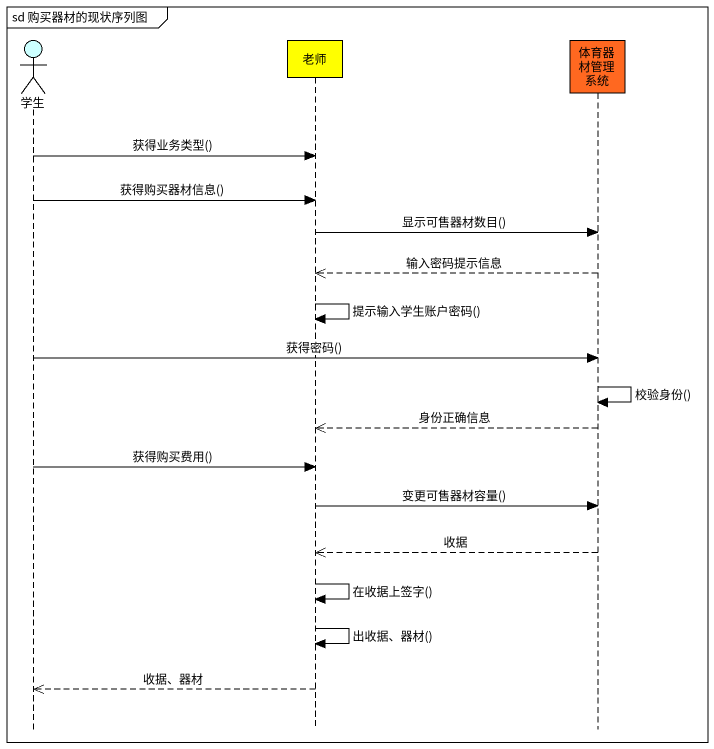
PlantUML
@startuml
mainframe sd 购买器材的现状序列图
hide footbox
actor 学生 #CCFFFF
participant 老师 #FFFF00
participant 体育器材管理系统 #FF6820

学生 -> 老师 : 获得业务类型()
学生 -> 老师 : 获得购买器材信息()
老师 -> 体育器材管理系统 : 显示可售器材数目()
体育器材管理系统 -->> 老师 : 输入密码提示信息
老师 -> 老师 : 提示输入学生账户密码()
学生 -> 体育器材管理系统 : 获得密码()
体育器材管理系统 -> 体育器材管理系统 : 校验身份()
体育器材管理系统 -->> 老师 : 身份正确信息
学生 -> 老师 : 获得购买费用()
老师 -> 体育器材管理系统 : 变更可售器材容量()
体育器材管理系统 -->> 老师 : 收据
老师 -> 老师 : 在收据上签字()
老师 -> 老师 : 出收据、器材()
老师 -->> 学生 : 收据、器材
@enduml
